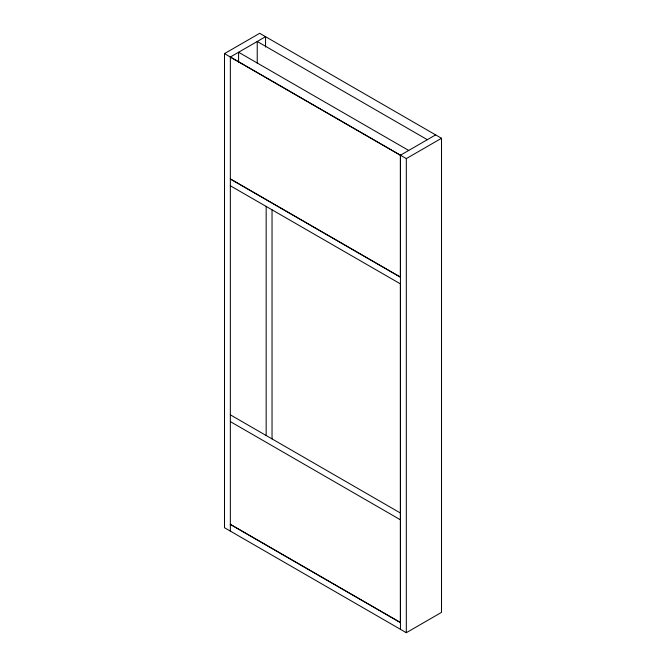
<?xml version="1.0" encoding="UTF-8"?>
<svg xmlns="http://www.w3.org/2000/svg" width="666" height="666" viewBox="0 0 666 666"><rect width="100%" height="100%" fill="white"/><g stroke="black" fill="none" stroke-linecap="round" stroke-linejoin="round"><path stroke-width="1" d="M224.492 53.621L259.682 33.3L441.508 138.278L441.508 612.379L406.318 632.7L224.492 527.722L224.492 53.621L406.318 158.6L441.508 138.278M265.551 47.086L265.551 36.688L230.278 57.051L400.383 155.253L435.647 134.89M427.331 139.694L257.234 41.483L257.234 63.178M408.691 150.449L238.595 52.248L238.595 62.579M230.353 178.921L400.449 277.123M230.278 178.963L400.383 277.164L400.383 155.253M230.278 185.731L400.449 283.899M230.353 414.835L400.449 513.045M230.353 421.611L400.449 519.813M230.353 524.333L400.449 622.543M230.278 524.375L400.383 622.585L400.383 283.941M406.318 158.6L406.318 632.7M400.449 155.211L400.449 629.312M272.036 209.757L272.036 438.902M266.167 206.368L266.167 435.514M230.353 57.001L230.353 531.11"/></g></svg>
